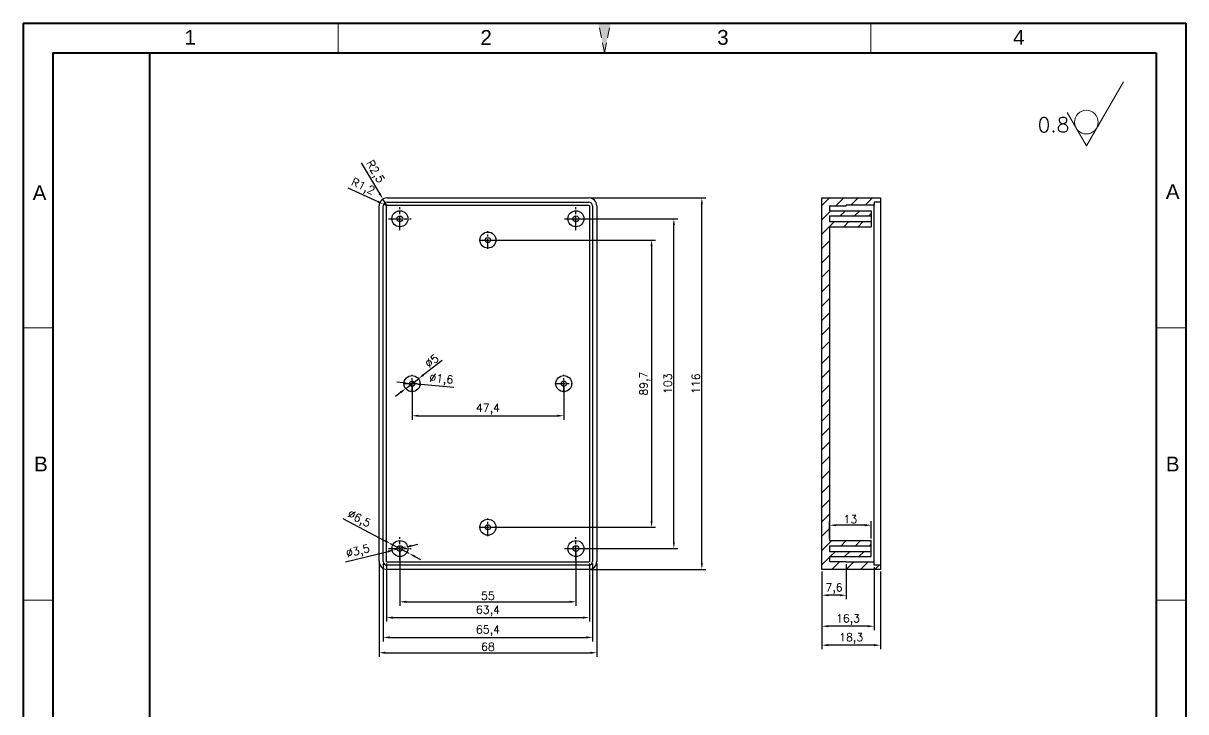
# Model space of a CAD drawing. Header units: millimetres. Extents: x 10420 to 10783, y 609 to 1139.
# Drawn here: x 10420 to 10783.1, y 923.9 to 1138.9 of the extents above; entities that cross this region are included whole.
import ezdxf
from ezdxf.enums import TextEntityAlignment as Align

# ---------------------------------------------------------------- set-up
doc = ezdxf.new("R2010")
doc.units = ezdxf.units.MM
for name, pattern in [('ACAD_ISO10W100', [18, 12, -3, 0, -3]), ('CENTER', [50.8, 31.75, -6.35, 6.35, -6.35]), ('HIDDEN2', [4.7625, 3.175, -1.5875])]:
    doc.linetypes.add(name, pattern=pattern)
for name, color, linetype, lineweight in [('dim', 82, 'Continuous', 9), ('图层1', 7, 'ACAD_ISO10W100', 15), ('图层4', 7, 'Continuous', 40), ('图层5', 7, 'HIDDEN2', 15), ('细实线', 3, 'Continuous', 18)]:
    doc.layers.add(name, color=color, linetype=linetype, lineweight=lineweight)
doc.layers.add('尺寸线', color=7, linetype='Continuous')
doc.styles.get("Standard").update_dxf_attribs({"font": 'txt', "bigfont": 'gbcbig.shx'})
doc.styles.add('样式 3', font='arial.ttf', dxfattribs={"height": 3.8})
doc.dimstyles.new('ISO-25', dxfattribs={"dimtxt": 2.5, "dimasz": 2.5, "dimexe": 1.25, "dimexo": 0.625, "dimtad": 1, "dimtxsty": 'Standard', "dimcen": 2.5, "dimadec": 0, "dimazin": 0, "dimtfac": 1, "dimtmove": 0, "dimatfit": 3, "dimfxl": 0, "dimarcsym": 0})

# ---------------------------------------------------------------- blocks, each defined once
blk = doc.blocks.new('*D901')
at = {"layer": 'Defpoints', "color": 0}
for p in [(10596.68, 1084.39), (10631.99, 1084.39), (10596.68, 968.39)]:
    blk.add_point(p, dxfattribs=at)
at = {"layer": 'dim', "color": 0, "lineweight": -2}
for p, q in [((10597.3, 1084.39), (10633.24, 1084.39)), ((10631.99, 970.39), (10631.99, 1082.39)), ((10597.3, 968.39), (10633.24, 968.39))]:
    blk.add_line(p, q, dxfattribs=at)
at = {"layer": 'dim', "color": 0}
for points in [[(10631.66, 1082.39), (10632.33, 1082.39), (10631.99, 1084.39)], [(10631.66, 970.39), (10632.33, 970.39), (10631.99, 968.39)]]:
    blk.add_solid(points, dxfattribs=at)
at = {"layer": 'dim', "color": 0, "insert": (10630.12, 1026.39), "char_height": 2.5, "attachment_point": 5, "rotation": 90}
blk.add_mtext('116', dxfattribs=at)
blk = doc.blocks.new('*D902')
at = {"layer": 'Defpoints', "color": 0}
for p in [(10592.68, 1077.89), (10623.26, 1077.89), (10592.68, 974.89)]:
    blk.add_point(p, dxfattribs=at)
at = {"layer": 'dim', "color": 0, "lineweight": -2}
for p, q in [((10593.3, 1077.89), (10624.51, 1077.89)), ((10623.26, 976.89), (10623.26, 1075.89)), ((10593.3, 974.89), (10624.51, 974.89))]:
    blk.add_line(p, q, dxfattribs=at)
at = {"layer": 'dim', "color": 0}
for points in [[(10622.93, 1075.89), (10623.59, 1075.89), (10623.26, 1077.89)], [(10622.93, 976.89), (10623.59, 976.89), (10623.26, 974.89)]]:
    blk.add_solid(points, dxfattribs=at)
at = {"layer": 'dim', "color": 0, "insert": (10621.38, 1026.39), "char_height": 2.5, "attachment_point": 5, "rotation": 90}
blk.add_mtext('103', dxfattribs=at)
blk = doc.blocks.new('*D904')
at = {"layer": 'Defpoints', "color": 0}
for p in [(10565.18, 1071.24), (10565.18, 981.54), (10616.29, 981.54)]:
    blk.add_point(p, dxfattribs=at)
at = {"layer": 'dim', "color": 0, "lineweight": -2}
for p, q in [((10565.8, 1071.24), (10617.54, 1071.24)), ((10616.29, 1069.24), (10616.29, 983.54)), ((10565.8, 981.54), (10617.54, 981.54))]:
    blk.add_line(p, q, dxfattribs=at)
at = {"layer": 'dim', "color": 0}
for points in [[(10615.95, 1069.24), (10616.62, 1069.24), (10616.29, 1071.24)], [(10615.95, 983.54), (10616.62, 983.54), (10616.29, 981.54)]]:
    blk.add_solid(points, dxfattribs=at)
at = {"layer": 'dim', "color": 0, "insert": (10614.2, 1026.39), "char_height": 2.5, "attachment_point": 5, "rotation": 90}
blk.add_mtext('89,7', dxfattribs=at)
blk = doc.blocks.new('*D905')
at = {"layer": 'Defpoints', "color": 0}
for p in [(10531.18, 970.89), (10599.18, 970.89), (10599.18, 942.36)]:
    blk.add_point(p, dxfattribs=at)
at = {"layer": 'dim', "color": 0, "lineweight": -2}
for p, q in [((10531.18, 970.27), (10531.18, 941.11)), ((10599.18, 970.27), (10599.18, 941.11)), ((10533.18, 942.36), (10597.18, 942.36))]:
    blk.add_line(p, q, dxfattribs=at)
at = {"layer": 'dim', "color": 0}
for points in [[(10533.18, 942.7), (10533.18, 942.03), (10531.18, 942.36)], [(10597.18, 942.7), (10597.18, 942.03), (10599.18, 942.36)]]:
    blk.add_solid(points, dxfattribs=at)
at = {"layer": 'dim', "color": 0, "insert": (10565.18, 944.24), "char_height": 2.5, "attachment_point": 5}
blk.add_mtext('68', dxfattribs=at)
blk = doc.blocks.new('*D907')
at = {"layer": 'Defpoints', "color": 0}
for p in [(10537.68, 974.89), (10592.68, 974.89), (10592.68, 958.27)]:
    blk.add_point(p, dxfattribs=at)
at = {"layer": 'dim', "color": 0, "lineweight": -2}
for p, q in [((10537.68, 974.27), (10537.68, 957.02)), ((10592.68, 974.27), (10592.68, 957.02)), ((10539.68, 958.27), (10590.68, 958.27))]:
    blk.add_line(p, q, dxfattribs=at)
at = {"layer": 'dim', "color": 0}
for points in [[(10539.68, 958.61), (10539.68, 957.94), (10537.68, 958.27)], [(10590.68, 958.61), (10590.68, 957.94), (10592.68, 958.27)]]:
    blk.add_solid(points, dxfattribs=at)
at = {"layer": 'dim', "color": 0, "insert": (10565.18, 960.15), "char_height": 2.5, "attachment_point": 5}
blk.add_mtext('55', dxfattribs=at)
blk = doc.blocks.new('*D908')
at = {"layer": 'Defpoints', "color": 0}
for p in [(10533.48, 970.89), (10596.88, 970.89), (10596.88, 953.33)]:
    blk.add_point(p, dxfattribs=at)
at = {"layer": 'dim', "color": 0, "lineweight": -2}
for p, q in [((10533.48, 970.27), (10533.48, 952.08)), ((10596.88, 970.27), (10596.88, 952.08)), ((10535.48, 953.33), (10594.88, 953.33))]:
    blk.add_line(p, q, dxfattribs=at)
at = {"layer": 'dim', "color": 0}
for points in [[(10535.48, 953.67), (10535.48, 953), (10533.48, 953.33)], [(10594.88, 953.67), (10594.88, 953), (10596.88, 953.33)]]:
    blk.add_solid(points, dxfattribs=at)
at = {"layer": 'dim', "color": 0, "insert": (10565.18, 955.42), "char_height": 2.5, "attachment_point": 5}
blk.add_mtext('63,4', dxfattribs=at)
blk = doc.blocks.new('*D909')
at = {"layer": 'Defpoints', "color": 0}
for p in [(10532.48, 970.89), (10597.88, 970.89), (10597.88, 947.16)]:
    blk.add_point(p, dxfattribs=at)
at = {"layer": 'dim', "color": 0, "lineweight": -2}
for p, q in [((10532.48, 970.27), (10532.48, 945.91)), ((10597.88, 970.27), (10597.88, 945.91)), ((10534.48, 947.16), (10595.88, 947.16))]:
    blk.add_line(p, q, dxfattribs=at)
at = {"layer": 'dim', "color": 0}
for points in [[(10534.48, 947.49), (10534.48, 946.82), (10532.48, 947.16)], [(10595.88, 947.49), (10595.88, 946.82), (10597.88, 947.16)]]:
    blk.add_solid(points, dxfattribs=at)
at = {"layer": 'dim', "color": 0, "insert": (10565.18, 949.24), "char_height": 2.5, "attachment_point": 5}
blk.add_mtext('65,4', dxfattribs=at)
blk = doc.blocks.new('*D910')
at = {"layer": 'Defpoints', "color": 0}
for p in [(10534.8, 976.4), (10540.55, 973.38)]:
    blk.add_point(p, dxfattribs=at)
at = {"layer": 'dim', "color": 0, "lineweight": -2}
for p, q in [((10519.82, 984.26), (10533.03, 977.33)), ((10540.55, 973.38), (10534.8, 976.4)), ((10542.33, 972.46), (10544.1, 971.53))]:
    blk.add_line(p, q, dxfattribs=at)
at = {"layer": 'dim', "color": 0}
for points in [[(10533.18, 977.63), (10532.87, 977.04), (10534.8, 976.4)], [(10542.48, 972.75), (10542.17, 972.16), (10540.55, 973.38)]]:
    blk.add_solid(points, dxfattribs=at)
at = {"layer": 'dim', "color": 0, "insert": (10524.84, 983.98), "char_height": 2.5, "attachment_point": 5, "rotation": 332.3211}
blk.add_mtext('∅6,5', dxfattribs=at)
blk = doc.blocks.new('*D911')
at = {"layer": 'Defpoints', "color": 0}
for p in [(10535.98, 974.48), (10539.38, 975.31)]:
    blk.add_point(p, dxfattribs=at)
at = {"layer": 'dim', "color": 0, "lineweight": -2}
for p, q in [((10520.66, 970.73), (10534.03, 974)), ((10539.38, 975.31), (10535.98, 974.48)), ((10541.32, 975.78), (10543.26, 976.26))]:
    blk.add_line(p, q, dxfattribs=at)
at = {"layer": 'dim', "color": 0}
for points in [[(10533.95, 974.33), (10534.11, 973.68), (10535.98, 974.48)], [(10541.24, 976.11), (10541.4, 975.46), (10539.38, 975.31)]]:
    blk.add_solid(points, dxfattribs=at)
at = {"layer": 'dim', "color": 0, "insert": (10524.62, 973.85), "char_height": 2.5, "attachment_point": 5, "rotation": 13.7347}
blk.add_mtext('∅3,5', dxfattribs=at)
blk = doc.blocks.new('*D912')
at = {"layer": 'Defpoints', "color": 0}
for p in [(10543.46, 1027.92), (10539.49, 1024.87)]:
    blk.add_point(p, dxfattribs=at)
at = {"layer": 'dim', "color": 0, "lineweight": -2}
for p, q in [((10550.93, 1033.65), (10545.05, 1029.14)), ((10539.49, 1024.87), (10543.46, 1027.92)), ((10537.91, 1023.65), (10536.32, 1022.43))]:
    blk.add_line(p, q, dxfattribs=at)
at = {"layer": 'dim', "color": 0}
for points in [[(10544.84, 1029.4), (10545.25, 1028.87), (10543.46, 1027.92)], [(10537.71, 1023.92), (10538.11, 1023.39), (10539.49, 1024.87)]]:
    blk.add_solid(points, dxfattribs=at)
at = {"layer": 'dim', "color": 0, "insert": (10547.64, 1033.49), "char_height": 2.5, "attachment_point": 5, "rotation": 37.5319}
blk.add_mtext('∅5', dxfattribs=at)
blk = doc.blocks.new('*D913')
at = {"layer": 'Defpoints', "color": 0}
for p in [(10540.68, 1026.47), (10542.27, 1026.32)]:
    blk.add_point(p, dxfattribs=at)
at = {"layer": 'dim', "color": 0, "lineweight": -2}
for p, q in [((10538.69, 1026.66), (10536.7, 1026.85)), ((10540.68, 1026.47), (10542.27, 1026.32)), ((10554.55, 1025.16), (10544.26, 1026.13))]:
    blk.add_line(p, q, dxfattribs=at)
at = {"layer": 'dim', "color": 0}
for points in [[(10538.72, 1026.99), (10538.66, 1026.33), (10540.68, 1026.47)], [(10544.3, 1026.46), (10544.23, 1025.8), (10542.27, 1026.32)]]:
    blk.add_solid(points, dxfattribs=at)
at = {"layer": 'dim', "color": 0, "insert": (10550.6, 1027.62), "char_height": 2.5, "attachment_point": 5, "rotation": 354.5928}
blk.add_mtext('∅1,6', dxfattribs=at)
blk = doc.blocks.new('*D914')
at = {"layer": 'Defpoints', "color": 0}
for p in [(10541.48, 1026.39), (10588.88, 1026.39), (10588.88, 1016.37)]:
    blk.add_point(p, dxfattribs=at)
at = {"layer": 'dim', "color": 0, "lineweight": -2}
for p, q in [((10541.48, 1025.77), (10541.48, 1015.12)), ((10588.88, 1025.77), (10588.88, 1015.12)), ((10543.48, 1016.37), (10586.88, 1016.37))]:
    blk.add_line(p, q, dxfattribs=at)
at = {"layer": 'dim', "color": 0}
for points in [[(10543.48, 1016.7), (10543.48, 1016.03), (10541.48, 1016.37)], [(10586.88, 1016.7), (10586.88, 1016.03), (10588.88, 1016.37)]]:
    blk.add_solid(points, dxfattribs=at)
at = {"layer": 'dim', "color": 0, "insert": (10565.18, 1018.45), "char_height": 2.5, "attachment_point": 5}
blk.add_mtext('47,4', dxfattribs=at)
blk = doc.blocks.new('*D915')
at = {"layer": 'Defpoints', "color": 0}
for p in [(10532.39, 1084.04), (10533.68, 1081.89)]:
    blk.add_point(p, dxfattribs=at)
at = {"layer": 'dim', "color": 0, "lineweight": -2}
for p, q in [((10525.61, 1095.33), (10531.36, 1085.75)), ((10533.68, 1081.89), (10532.39, 1084.04))]:
    blk.add_line(p, q, dxfattribs=at)
at = {"layer": 'dim', "color": 0}
blk.add_solid([(10531.65, 1085.92), (10531.07, 1085.58), (10532.39, 1084.04)], dxfattribs=at)
at = {"layer": 'dim', "color": 0, "insert": (10529.76, 1092.47), "char_height": 2.5, "attachment_point": 5, "rotation": 300.982}
blk.add_mtext('R2,5', dxfattribs=at)
blk = doc.blocks.new('*D916')
at = {"layer": 'Defpoints', "color": 0}
for p in [(10532.59, 1082.4), (10533.68, 1081.89)]:
    blk.add_point(p, dxfattribs=at)
at = {"layer": 'dim', "color": 0, "lineweight": -2}
for p, q in [((10521.4, 1087.59), (10530.77, 1083.24)), ((10533.68, 1081.89), (10532.59, 1082.4))]:
    blk.add_line(p, q, dxfattribs=at)
at = {"layer": 'dim', "color": 0}
blk.add_solid([(10530.91, 1083.54), (10530.63, 1082.94), (10532.59, 1082.4)], dxfattribs=at)
at = {"layer": 'dim', "color": 0, "insert": (10526.06, 1087.72), "char_height": 2.5, "attachment_point": 5, "rotation": 335.123}
blk.add_mtext('R1,2', dxfattribs=at)
blk = doc.blocks.new('*D919')
at = {"layer": 'Defpoints', "color": 0}
for p in [(10669.5, 968.39), (10687.8, 968.39), (10669.5, 944.73)]:
    blk.add_point(p, dxfattribs=at)
at = {"layer": 'dim', "color": 0, "lineweight": -2}
for p, q in [((10669.5, 967.77), (10669.5, 943.48)), ((10687.8, 967.77), (10687.8, 943.48)), ((10685.8, 944.73), (10671.5, 944.73))]:
    blk.add_line(p, q, dxfattribs=at)
at = {"layer": 'dim', "color": 0}
for points in [[(10671.5, 945.07), (10671.5, 944.4), (10669.5, 944.73)], [(10685.8, 945.07), (10685.8, 944.4), (10687.8, 944.73)]]:
    blk.add_solid(points, dxfattribs=at)
at = {"layer": 'dim', "color": 0, "insert": (10678.65, 946.82), "char_height": 2.5, "attachment_point": 5}
blk.add_mtext('18,3', dxfattribs=at)
blk = doc.blocks.new('*D920')
at = {"layer": 'Defpoints', "color": 0}
for p in [(10685.8, 969.69), (10669.5, 968.39), (10669.5, 950.64)]:
    blk.add_point(p, dxfattribs=at)
at = {"layer": 'dim', "color": 0, "lineweight": -2}
for p, q in [((10669.5, 967.77), (10669.5, 949.39)), ((10685.8, 969.07), (10685.8, 949.39)), ((10683.8, 950.64), (10671.5, 950.64))]:
    blk.add_line(p, q, dxfattribs=at)
at = {"layer": 'dim', "color": 0}
for points in [[(10671.5, 950.97), (10671.5, 950.31), (10669.5, 950.64)], [(10683.8, 950.97), (10683.8, 950.31), (10685.8, 950.64)]]:
    blk.add_solid(points, dxfattribs=at)
at = {"layer": 'dim', "color": 0, "insert": (10677.65, 952.72), "char_height": 2.5, "attachment_point": 5}
blk.add_mtext('16,3', dxfattribs=at)
blk = doc.blocks.new('*D921')
at = {"layer": 'Defpoints', "color": 0}
for p in [(10671.9, 982.18), (10671.9, 977.39), (10684.9, 977.39)]:
    blk.add_point(p, dxfattribs=at)
at = {"layer": 'dim', "color": 0, "lineweight": -2}
for p, q in [((10671.9, 978.02), (10671.9, 983.43)), ((10682.9, 982.18), (10673.9, 982.18)), ((10684.9, 978.02), (10684.9, 983.43))]:
    blk.add_line(p, q, dxfattribs=at)
at = {"layer": 'dim', "color": 0}
for points in [[(10673.9, 982.52), (10673.9, 981.85), (10671.9, 982.18)], [(10682.9, 982.52), (10682.9, 981.85), (10684.9, 982.18)]]:
    blk.add_solid(points, dxfattribs=at)
at = {"layer": 'dim', "color": 0, "insert": (10678.4, 984.06), "char_height": 2.5, "attachment_point": 5}
blk.add_mtext('13', dxfattribs=at)
blk = doc.blocks.new('*D922')
at = {"layer": 'Defpoints', "color": 0}
for p in [(10677.1, 970.69), (10669.5, 968.39), (10669.5, 960.32)]:
    blk.add_point(p, dxfattribs=at)
at = {"layer": 'dim', "color": 0, "lineweight": -2}
for p, q in [((10677.1, 970.07), (10677.1, 959.07)), ((10669.5, 967.77), (10669.5, 959.07)), ((10675.1, 960.32), (10671.5, 960.32))]:
    blk.add_line(p, q, dxfattribs=at)
at = {"layer": 'dim', "color": 0}
for points in [[(10671.5, 960.65), (10671.5, 959.99), (10669.5, 960.32)], [(10675.1, 960.65), (10675.1, 959.99), (10677.1, 960.32)]]:
    blk.add_solid(points, dxfattribs=at)
at = {"layer": 'dim', "color": 0, "insert": (10673.3, 962.4), "char_height": 2.5, "attachment_point": 5}
blk.add_mtext('7,6', dxfattribs=at)

msp = doc.modelspace()

# ---------------------------------------------------------------- hatches: boundary and pattern name
h = msp.add_hatch()
h.set_pattern_fill('ANSI31', color=256, style=0)
h.set_pattern_definition([(45, (-14.8334, -11.3678), (-2.245064, 2.245064), [])])
h.paths.add_polyline_path([(10669.497, 1084.394), (10669.497, 968.394), (10687.797, 968.394), (10687.797, 969.694), (10685.797, 969.694), (10685.797, 970.694), (10677.097, 970.694), (10677.097, 970.894), (10671.897, 970.894), (10671.897, 972.394), (10684.897, 972.394), (10684.897, 973.994), (10671.897, 973.994), (10671.897, 975.794), (10684.897, 975.794), (10684.897, 977.394), (10671.897, 977.394), (10671.897, 1075.394), (10684.897, 1075.394), (10684.897, 1076.994), (10671.897, 1076.994), (10671.897, 1078.794), (10684.897, 1078.794), (10684.897, 1080.394), (10671.897, 1080.394), (10671.897, 1081.894), (10677.097, 1081.894), (10677.097, 1082.094), (10685.797, 1082.094), (10685.797, 1083.094), (10687.797, 1083.094), (10687.797, 1084.394)])
at = {"layer": '图层5'}
msp.add_hatch(color=0, dxfattribs=at).paths.add_polyline_path([(10601.592, 1129.699), (10599.689, 1138.943), (10603.495, 1138.943)])

# ---------------------------------------------------------------- linework, layer by layer
for p, q in [((10533.677, 1084.394), (10596.677, 1084.394)), ((10533.677, 1083.094), (10596.677, 1083.094)), ((10533.677, 1082.094), (10596.677, 1082.094)), ((10669.497, 968.394), (10669.497, 1084.394)), ((10669.497, 1084.394), (10687.797, 1084.394)), ((10685.797, 1082.094), (10677.097, 1082.094)), ((10677.097, 1081.894), (10677.097, 1082.094)), ((10687.797, 1083.094), (10685.797, 1083.094)), ((10685.797, 1083.094), (10685.797, 1082.094)), ((10685.797, 970.694), (10685.797, 1082.094)), ((10687.797, 1084.394), (10687.797, 968.394)), ((10531.177, 970.894), (10531.177, 1081.894)), ((10532.477, 970.894), (10532.477, 1081.894)), ((10533.477, 970.894), (10533.477, 1081.894)), ((10596.877, 1081.894), (10596.877, 970.894)), ((10597.877, 1081.894), (10597.877, 970.894)), ((10599.177, 1081.894), (10599.177, 970.894)), ((10671.897, 1081.894), (10671.897, 1080.394)), ((10671.897, 1081.894), (10677.097, 1081.894)), ((10671.897, 1080.394), (10684.897, 1080.394)), ((10671.897, 1078.794), (10684.897, 1078.794)), ((10671.897, 1078.794), (10671.897, 1076.994)), ((10684.897, 1080.394), (10684.897, 1075.394)), ((10671.897, 1076.994), (10684.897, 1076.994)), ((10671.897, 1075.394), (10684.897, 1075.394)), ((10671.897, 1075.394), (10671.897, 977.394)), ((10671.897, 977.394), (10684.897, 977.394)), ((10684.897, 972.394), (10684.897, 977.394)), ((10671.897, 975.794), (10684.897, 975.794)), ((10671.897, 975.794), (10671.897, 973.994)), ((10671.897, 973.994), (10684.897, 973.994)), ((10596.677, 970.694), (10533.677, 970.694)), ((10596.677, 969.694), (10533.677, 969.694)), ((10671.897, 972.394), (10684.897, 972.394)), ((10671.897, 972.394), (10671.897, 970.894)), ((10671.897, 970.894), (10677.097, 970.894)), ((10677.097, 970.894), (10677.097, 970.694)), ((10685.797, 970.694), (10677.097, 970.694)), ((10685.797, 969.694), (10685.797, 970.694)), ((10687.797, 969.694), (10685.797, 969.694)), ((10596.677, 968.394), (10533.677, 968.394)), ((10687.797, 968.394), (10669.497, 968.394))]:
    msp.add_line(p, q)
at = {"color": 1, "linetype": 'CENTER', "ltscale": 0.13}
for p, q in [((10537.677, 1074.319), (10537.677, 1081.469)), ((10592.677, 1074.319), (10592.677, 1081.469)), ((10534.102, 1077.894), (10541.252, 1077.894)), ((10589.102, 1077.894), (10596.252, 1077.894)), ((10537.677, 971.319), (10537.677, 978.469)), ((10592.677, 971.319), (10592.677, 978.469)), ((10534.102, 974.894), (10541.252, 974.894)), ((10589.102, 974.894), (10596.252, 974.894))]:
    msp.add_line(p, q, dxfattribs=at)
at = {"color": 1, "linetype": 'CENTER', "ltscale": 0.1}
for p, q in [((10562.427, 1071.244), (10567.927, 1071.244)), ((10565.177, 1068.494), (10565.177, 1073.994)), ((10541.477, 1023.644), (10541.477, 1029.144)), ((10588.877, 1023.644), (10588.877, 1029.144)), ((10538.727, 1026.394), (10544.227, 1026.394)), ((10586.127, 1026.394), (10591.627, 1026.394)), ((10565.177, 978.794), (10565.177, 984.294)), ((10562.427, 981.544), (10567.927, 981.544))]:
    msp.add_line(p, q, dxfattribs=at)
for centre, radius in [((10537.677, 1077.894), 2.5), ((10537.677, 1077.894), 0.9), ((10592.677, 1077.894), 2.5), ((10592.677, 1077.894), 0.9), ((10565.177, 1071.244), 2.5), ((10565.177, 1071.244), 0.8), ((10541.477, 1026.394), 2.5), ((10588.877, 1026.394), 2.5), ((10541.477, 1026.394), 0.8), ((10588.877, 1026.394), 0.8), ((10565.177, 981.544), 2.5), ((10565.177, 981.544), 0.8), ((10537.677, 974.894), 2.5), ((10592.677, 974.894), 2.5), ((10537.677, 974.894), 0.9), ((10592.677, 974.894), 0.9)]:
    msp.add_circle(centre, radius)
for centre, radius, start, end in [((10533.677, 1081.894), 2.5, 90, 180), ((10533.677, 1081.894), 1.2, 90, 180), ((10533.677, 1081.894), 0.2, 90, 180), ((10596.677, 1081.894), 2.5, 0, 90), ((10596.677, 1081.894), 1.2, 0, 90), ((10596.677, 1081.894), 0.2, 0, 90), ((10533.677, 970.894), 2.5, 180, 270), ((10533.677, 970.894), 1.2, 180, 270), ((10533.677, 970.894), 0.2, 180, 270), ((10596.677, 970.894), 2.5, 270, 0), ((10596.677, 970.894), 0.2, 270, 0), ((10596.677, 970.894), 1.2, 270, 0)]:
    msp.add_arc(centre, radius, start, end)
at = {"layer": '图层1', "color": 0}
for p, q in [((10518.395, 1129.699), (10518.395, 1138.943)), ((10684.789, 1129.699), (10684.789, 1138.943)), ((10429.281, 1043.821), (10420.037, 1043.821)), ((10783.147, 1043.821), (10773.903, 1043.821)), ((10429.281, 958.775), (10420.037, 958.775)), ((10783.147, 958.775), (10773.903, 958.775))]:
    msp.add_line(p, q, dxfattribs=at)
at = {"layer": '图层4', "color": 0}
msp.add_line((10459.623, 617.759), (10459.623, 1129.699), dxfattribs=at)
at = {"layer": '图层5', "color": 0}
for q in [(10599.689, 1138.943), (10603.495, 1138.943)]:
    msp.add_line((10601.592, 1129.699), q, dxfattribs=at)
at = {"layer": '尺寸线', "color": 0, "lineweight": 40}
for p, q in [((10420.037, 1138.943), (10783.147, 1138.943)), ((10420.037, 1138.943), (10420.037, 608.515)), ((10783.147, 1138.943), (10783.147, 608.515)), ((10429.281, 1129.699), (10773.903, 1129.699)), ((10429.281, 1129.699), (10429.281, 617.759)), ((10773.903, 1129.699), (10773.903, 617.759))]:
    msp.add_line(p, q, dxfattribs=at)
at = {"layer": '细实线', "color": 0}
for p, q in [((10752.104, 1100.67), (10763.659, 1120.684)), ((10746.086, 1111.093), (10752.104, 1100.67))]:
    msp.add_line(p, q, dxfattribs=at)
msp.add_circle((10752.104, 1108.065), 3.698, dxfattribs=at)

# ---------------------------------------------------------------- texts
at = {"layer": '图层1', "color": 0, "style": '样式 3'}
for p in [(10425.568, 1001.298), (10779.074, 1001.298)]:
    msp.add_text('B', height=4.622, dxfattribs=at).set_placement(p, align=Align.MIDDLE)
at = {"layer": '图层5', "color": 0, "style": '样式 3'}
for s, p in [('1', (10472.174, 1134.545)), ('2', (10564.616, 1134.545)), ('3', (10638.569, 1134.545)), ('4', (10731.01, 1134.545)), ('A', (10425.119, 1086.007)), ('A', (10779.074, 1086.344))]:
    msp.add_text(s, height=4.622, dxfattribs=at).set_placement(p, align=Align.MIDDLE)
at = {"layer": '细实线', "color": 0, "insert": (10736.905, 1109.544), "char_height": 4.6221, "width": 17.25624, "attachment_point": 1}
msp.add_mtext('0.8', dxfattribs=at)

# ---------------------------------------------------------------- dimensions: what is measured, and where the dimension line sits
at = {"layer": 'dim'}
for mpoint, picture, middle in [((10532.39, 1084.037), '*D915', (10529.757, 1092.468)), ((10532.588, 1082.399), '*D916', (10526.056, 1087.724))]:
    dim = msp.add_radius_dim(center=(10533.677, 1081.894), mpoint=mpoint, dimstyle='ISO-25', override={"dimasz": 2}, dxfattribs=at)
    dim.commit()
    dim.dimension.update_dxf_attribs({"geometry": picture, "text_midpoint": middle})
for base, p1, p2, picture, middle in [((10631.994, 1084.394), (10596.677, 968.394), (10596.677, 1084.394), '*D901', (10630.119, 1026.394)), ((10623.259, 1077.894), (10592.677, 974.894), (10592.677, 1077.894), '*D902', (10621.384, 1026.394)), ((10616.287, 981.544), (10565.177, 1071.244), (10565.177, 981.544), '*D904', (10614.204, 1026.394))]:
    dim = msp.add_linear_dim(base=base, p1=p1, p2=p2, angle=90, dimstyle='ISO-25', override={"dimasz": 2}, dxfattribs=at)
    dim.commit()
    dim.dimension.update_dxf_attribs({"geometry": picture, "text_midpoint": middle})
for p1, p2, picture, middle in [((10539.494, 1024.871), (10543.459, 1027.917), '*D912', (10547.637, 1033.49)), ((10540.68, 1026.469), (10542.273, 1026.318), '*D913', (10550.6, 1027.623))]:
    dim = msp.add_diameter_dim_2p(p1=p1, p2=p2, dimstyle='ISO-25', override={"dimasz": 2}, dxfattribs=at)
    dim.commit()
    dim.dimension.update_dxf_attribs({"geometry": picture, "text_midpoint": middle})
for base, p1, p2, picture, middle in [((10588.877, 1016.365), (10541.477, 1026.394), (10588.877, 1026.394), '*D914', (10565.177, 1018.448)), ((10671.897, 982.184), (10684.897, 977.394), (10671.897, 977.394), '*D921', (10678.397, 984.059)), ((10592.677, 958.273), (10537.677, 974.894), (10592.677, 974.894), '*D907', (10565.177, 960.148)), ((10599.177, 942.365), (10531.177, 970.894), (10599.177, 970.894), '*D905', (10565.177, 944.24)), ((10597.877, 947.156), (10532.477, 970.894), (10597.877, 970.894), '*D909', (10565.177, 949.239)), ((10596.877, 953.334), (10533.477, 970.894), (10596.877, 970.894), '*D908', (10565.177, 955.417)), ((10669.497, 960.32), (10677.097, 970.694), (10669.497, 968.394), '*D922', (10673.297, 962.403)), ((10669.497, 950.641), (10685.797, 969.694), (10669.497, 968.394), '*D920', (10677.647, 952.724)), ((10669.497, 944.734), (10687.797, 968.394), (10669.497, 968.394), '*D919', (10678.647, 946.817))]:
    dim = msp.add_linear_dim(base=base, p1=p1, p2=p2, dimstyle='ISO-25', override={"dimasz": 2}, dxfattribs=at)
    dim.commit()
    dim.dimension.update_dxf_attribs({"geometry": picture, "text_midpoint": middle})
for p1, p2, picture, middle in [((10540.555, 973.384), (10534.799, 976.404), '*D910', (10523.877, 982.133)), ((10539.377, 975.309), (10535.977, 974.478), '*D911', (10525.112, 971.823))]:
    dim = msp.add_diameter_dim_2p(p1=p1, p2=p2, dimstyle='ISO-25', override={"dimasz": 2}, dxfattribs=at)
    dim.commit()
    dim.dimension.update_dxf_attribs({"geometry": picture, "text_midpoint": middle, "dimtype": 163})

doc.saveas('drawing.dxf')
